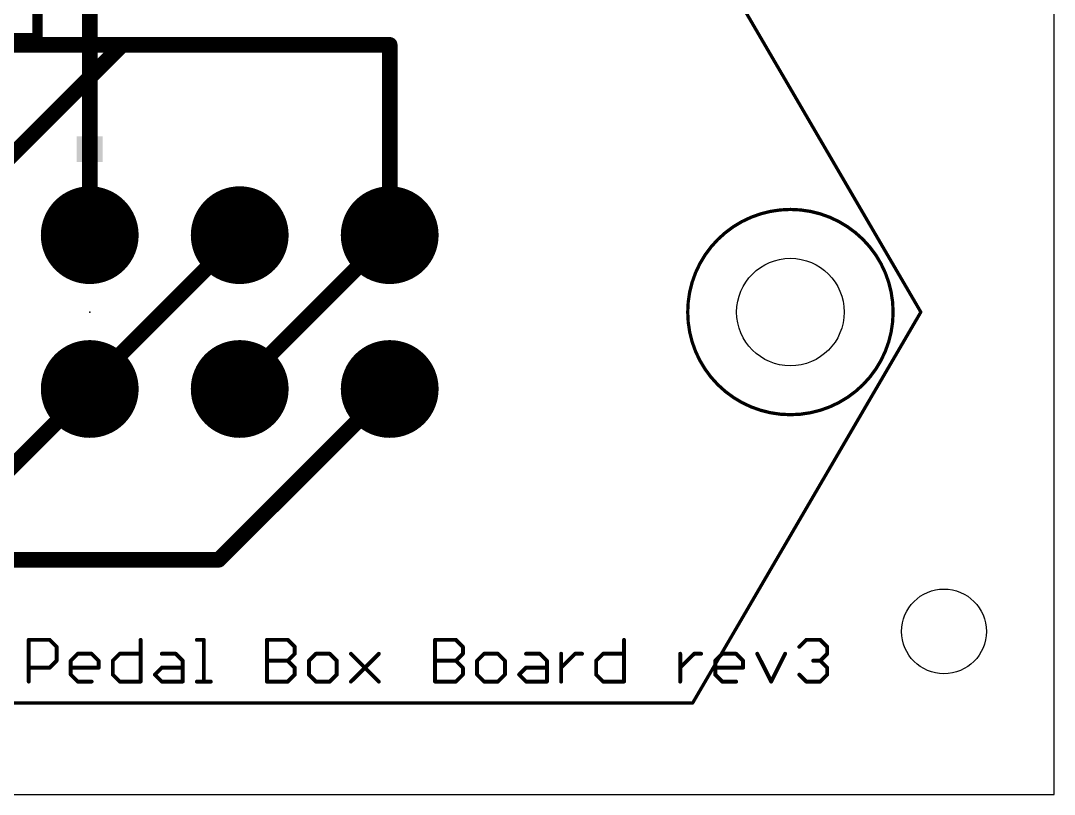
# Model space of a CAD drawing. Extents: x 0 to 107, y 0 to 139.
# Drawn here: x 66.91 to 107.17, y 0 to 30.15 of the extents above; entities that cross this region are included whole.
import ezdxf

# ---------------------------------------------------------------- set-up
doc = ezdxf.new("R2010")
doc.units = 0
for name, color, linetype in [('1', 14, 'CONTINUOUS'), ('16', 174, 'CONTINUOUS'), ('17', 94, 'CONTINUOUS'), ('18', 94, 'CONTINUOUS'), ('20', 178, 'CONTINUOUS'), ('21', 250, 'CONTINUOUS'), ('22', 250, 'CONTINUOUS'), ('24', 178, 'CONTINUOUS'), ('51', 250, 'CONTINUOUS')]:
    doc.layers.add(name, color=color, linetype=linetype)

# ---------------------------------------------------------------- blocks, each defined once
blk = doc.blocks.new('ROUNDP')
at = {"const_width": 0.5}
blk.add_lwpolyline([(0, -0.25, 1), (0, 0.25, 1), (0, -0.25)], format="xyb", dxfattribs=at)
blk = doc.blocks.new('SQUAREV')
blk.add_solid([(-0.5, -0.5), (0.5, -0.5), (-0.5, 0.5), (0.5, 0.5)])

msp = doc.modelspace()

# ---------------------------------------------------------------- linework, layer by layer
at = {"layer": '1', "const_width": 0.6096}
for points in [[(63.754, 22.098), (70.866, 29.21)], [(70.866, 29.21), (64.516, 29.21)], [(70.866, 29.21), (81.28, 29.21)], [(81.28, 29.21), (81.28, 21.7932)], [(69.596, 25.146), (69.596, 21.7932)], [(69.596, 15.9512), (75.438, 21.7932)], [(81.28, 21.7932), (75.438, 15.9512)], [(69.596, 15.9512), (69.596, 15.7988)], [(75.438, 15.7988), (75.438, 15.9512)], [(69.596, 15.7988), (65.2272, 11.43)], [(81.28, 15.7988), (74.6252, 9.144)], [(74.6252, 9.144), (55.626, 9.144)]]:
    msp.add_lwpolyline(points, dxfattribs=at)
at = {"layer": '1', "const_width": 0.3048}
for points in [[(70.866, 29.3624, 1), (70.866, 29.0576)], [(70.9738, 29.1022, 1), (70.7582, 29.3178)], [(70.866, 29.0576, 1), (70.866, 29.3624)], [(81.4324, 29.21, 1), (81.1276, 29.21)], [(81.28, 29.0576, 1), (81.28, 29.3624)], [(69.7484, 25.146, 1), (69.4436, 25.146)], [(69.4436, 21.7932, 1), (69.7484, 21.7932)], [(75.5458, 21.6854, 1), (75.3302, 21.901)], [(81.1276, 21.7932, 1), (81.4324, 21.7932)], [(81.3878, 21.6854, 1), (81.1722, 21.901)], [(69.4882, 16.059, 1), (69.7038, 15.8434)], [(69.7484, 15.9512, 1), (69.4436, 15.9512)], [(75.3302, 16.059, 1), (75.5458, 15.8434)], [(75.5904, 15.9512, 1), (75.2856, 15.9512)], [(69.4436, 15.7988, 1), (69.7484, 15.7988)], [(69.7038, 15.691, 1), (69.4882, 15.9066)], [(75.2856, 15.7988, 1), (75.5904, 15.7988)], [(81.3878, 15.691, 1), (81.1722, 15.9066)], [(74.5174, 9.2518, 1), (74.733, 9.0362)], [(74.6252, 8.9916, 1), (74.6252, 9.2964)]]:
    msp.add_lwpolyline(points, format="xyb", dxfattribs=at)
at = {"layer": '16'}
for points, const_width in [([(67.564, 29.464), (67.564, 40.64)], 0.4064), ([(69.596, 31.496), (69.596, 25.146)], 0.6096), ([(67.564, 29.464), (28.448, 29.464)], 0.4064)]:
    msp.add_lwpolyline(points, dxfattribs=dict(at, const_width=const_width))
for points, const_width in [([(67.4624, 29.464, 1), (67.6656, 29.464)], 0.2032), ([(67.564, 29.3624, 1), (67.564, 29.5656)], 0.2032), ([(69.4436, 25.146, 1), (69.7484, 25.146)], 0.3048)]:
    msp.add_lwpolyline(points, format="xyb", dxfattribs=dict(at, const_width=const_width))
at = {"layer": '20'}
for p, q in [((107.168, 0), (107.168, 139.37)), ((0, 0), (107.168, 0))]:
    msp.add_line(p, q, dxfattribs=at)
for centre, radius in [((96.8883, 18.796), 2.0955), ((102.87, 6.35), 1.65)]:
    msp.add_circle(centre, radius, dxfattribs=at)
at = {"layer": '21', "const_width": 0.127}
msp.add_lwpolyline([(96.8883, 14.796, 1), (96.8883, 22.796, 1), (96.8883, 14.796)], format="xyb", dxfattribs=at)
at = {"layer": '22', "const_width": 0.127}
for points in [[(93.0783, 34.036), (101.9683, 18.796)], [(93.0783, 3.556), (101.9683, 18.796)], [(93.0783, 3.556), (46.1137, 3.556)]]:
    msp.add_lwpolyline(points, dxfattribs=at)
at = {"layer": '22'}
for points, const_width in [([(96.8883, 14.796, 1), (96.8883, 22.796, 1), (96.8883, 14.796)], 0.127), ([(101.9957, 18.78, 1), (101.9409, 18.812)], 0.0635), ([(101.9409, 18.78, 1), (101.9957, 18.812)], 0.0635), ([(93.0509, 3.572, 1), (93.1057, 3.54)], 0.0635), ([(93.0783, 3.5242, 1), (93.0783, 3.5878)], 0.0635)]:
    msp.add_lwpolyline(points, format="xyb", dxfattribs=dict(at, const_width=const_width))
at = {"layer": '24'}
msp.add_point((69.596, 18.796), dxfattribs=at)
at = {"layer": '51', "const_width": 0.1524}
for points in [[(67.2201, 4.3942), (67.2201, 6.0212)], [(67.2201, 6.0212), (68.0336, 6.0212)], [(68.0336, 6.0212), (68.3047, 5.75)], [(71.579, 6.0212), (71.579, 4.3942)], [(73.7687, 6.0212), (74.0399, 6.0212)], [(74.0399, 6.0212), (74.0399, 4.3942)], [(76.4973, 4.3942), (76.4973, 6.0212)], [(76.4973, 6.0212), (77.3108, 6.0212)], [(77.3108, 6.0212), (77.582, 5.75)], [(83.0459, 4.3942), (83.0459, 6.0212)], [(83.0459, 6.0212), (83.8594, 6.0212)], [(83.8594, 6.0212), (84.1306, 5.75)], [(90.4063, 6.0212), (90.4063, 4.3942)], [(97.2346, 5.75), (97.5058, 6.0212)], [(97.5058, 6.0212), (98.0481, 6.0212)], [(98.0481, 6.0212), (98.3193, 5.75)], [(68.3047, 5.75), (68.3047, 5.2077)], [(77.582, 5.75), (77.582, 5.4789)], [(84.1306, 5.75), (84.1306, 5.4789)], [(98.3193, 5.75), (98.3193, 5.4789)], [(68.3047, 5.2077), (68.0336, 4.9365)], [(68.8572, 5.2077), (69.1284, 5.4789)], [(68.8572, 4.6654), (68.8572, 5.2077)], [(69.1284, 5.4789), (69.6707, 5.4789)], [(69.6707, 5.4789), (69.9419, 5.2077)], [(69.9419, 5.2077), (69.9419, 4.9365)], [(70.4944, 5.2077), (70.7656, 5.4789)], [(70.4944, 4.6654), (70.4944, 5.2077)], [(70.7656, 5.4789), (71.579, 5.4789)], [(72.4027, 5.4789), (72.945, 5.4789)], [(72.945, 5.4789), (73.2162, 5.2077)], [(73.2162, 5.2077), (73.2162, 4.3942)], [(76.4973, 5.2077), (77.3108, 5.2077)], [(77.582, 5.4789), (77.3108, 5.2077)], [(77.3108, 5.2077), (77.582, 4.9365)], [(78.4056, 5.4789), (78.1345, 5.2077)], [(78.1345, 5.2077), (78.1345, 4.6654)], [(78.9479, 5.4789), (78.4056, 5.4789)], [(79.2191, 5.2077), (78.9479, 5.4789)], [(79.2191, 4.6654), (79.2191, 5.2077)], [(79.7716, 5.4789), (80.8563, 4.3942)], [(79.7716, 4.3942), (80.8563, 5.4789)], [(83.0459, 5.2077), (83.8594, 5.2077)], [(84.1306, 5.4789), (83.8594, 5.2077)], [(83.8594, 5.2077), (84.1306, 4.9365)], [(84.9542, 5.4789), (84.6831, 5.2077)], [(84.6831, 5.2077), (84.6831, 4.6654)], [(85.4966, 5.4789), (84.9542, 5.4789)], [(85.7677, 5.2077), (85.4966, 5.4789)], [(85.7677, 4.6654), (85.7677, 5.2077)], [(86.5914, 5.4789), (87.1337, 5.4789)], [(87.1337, 5.4789), (87.4049, 5.2077)], [(87.4049, 5.2077), (87.4049, 4.3942)], [(87.9574, 4.3942), (87.9574, 5.4789)], [(87.9574, 4.9365), (88.4997, 5.4789)], [(88.4997, 5.4789), (88.7709, 5.4789)], [(89.3217, 5.2077), (89.5928, 5.4789)], [(89.3217, 4.6654), (89.3217, 5.2077)], [(89.5928, 5.4789), (90.4063, 5.4789)], [(92.596, 4.3942), (92.596, 5.4789)], [(92.596, 4.9365), (93.1383, 5.4789)], [(93.1383, 5.4789), (93.4095, 5.4789)], [(93.9603, 5.2077), (94.2315, 5.4789)], [(93.9603, 4.6654), (93.9603, 5.2077)], [(94.2315, 5.4789), (94.7738, 5.4789)], [(94.7738, 5.4789), (95.045, 5.2077)], [(95.045, 5.2077), (95.045, 4.9365)], [(95.5975, 5.4789), (96.1398, 4.3942)], [(96.1398, 4.3942), (96.6821, 5.4789)], [(98.0481, 5.2077), (97.7769, 5.2077)], [(98.3193, 5.4789), (98.0481, 5.2077)], [(98.0481, 5.2077), (98.3193, 4.9365)], [(68.0336, 4.9365), (67.2201, 4.9365)], [(69.9419, 4.9365), (68.8572, 4.9365)], [(72.1315, 4.6654), (72.4027, 4.9365)], [(72.4027, 4.9365), (73.2162, 4.9365)], [(77.582, 4.9365), (77.582, 4.6654)], [(84.1306, 4.9365), (84.1306, 4.6654)], [(86.3202, 4.6654), (86.5914, 4.9365)], [(86.5914, 4.9365), (87.4049, 4.9365)], [(95.045, 4.9365), (93.9603, 4.9365)], [(98.3193, 4.9365), (98.3193, 4.6654)], [(69.1284, 4.3942), (68.8572, 4.6654)], [(69.6707, 4.3942), (69.1284, 4.3942)], [(70.7656, 4.3942), (70.4944, 4.6654)], [(71.579, 4.3942), (70.7656, 4.3942)], [(72.4027, 4.3942), (72.1315, 4.6654)], [(73.2162, 4.3942), (72.4027, 4.3942)], [(73.7687, 4.3942), (74.311, 4.3942)], [(77.3108, 4.3942), (76.4973, 4.3942)], [(77.582, 4.6654), (77.3108, 4.3942)], [(78.1345, 4.6654), (78.4056, 4.3942)], [(78.4056, 4.3942), (78.9479, 4.3942)], [(78.9479, 4.3942), (79.2191, 4.6654)], [(83.8594, 4.3942), (83.0459, 4.3942)], [(84.1306, 4.6654), (83.8594, 4.3942)], [(84.6831, 4.6654), (84.9542, 4.3942)], [(84.9542, 4.3942), (85.4966, 4.3942)], [(85.4966, 4.3942), (85.7677, 4.6654)], [(86.5914, 4.3942), (86.3202, 4.6654)], [(87.4049, 4.3942), (86.5914, 4.3942)], [(89.5928, 4.3942), (89.3217, 4.6654)], [(90.4063, 4.3942), (89.5928, 4.3942)], [(94.2315, 4.3942), (93.9603, 4.6654)], [(94.7738, 4.3942), (94.2315, 4.3942)], [(97.5058, 4.3942), (97.2346, 4.6654)], [(98.0481, 4.3942), (97.5058, 4.3942)], [(98.3193, 4.6654), (98.0481, 4.3942)]]:
    msp.add_lwpolyline(points, dxfattribs=at)
at = {"layer": '51', "const_width": 0.0762}
for points in [[(67.2582, 6.0212, 1), (67.182, 6.0212)], [(67.2201, 6.0593, 1), (67.2201, 5.9831)], [(68.0605, 6.0481, 1), (68.0066, 5.9942)], [(68.0336, 5.9831, 1), (68.0336, 6.0593)], [(71.6171, 6.0212, 1), (71.5409, 6.0212)], [(73.7687, 6.0593, 1), (73.7687, 5.9831)], [(74.078, 6.0212, 1), (74.0018, 6.0212)], [(74.0399, 5.9831, 1), (74.0399, 6.0593)], [(76.5354, 6.0212, 1), (76.4592, 6.0212)], [(76.4973, 6.0593, 1), (76.4973, 5.9831)], [(77.3377, 6.0481, 1), (77.2838, 5.9942)], [(77.3108, 5.9831, 1), (77.3108, 6.0593)], [(83.084, 6.0212, 1), (83.0078, 6.0212)], [(83.0459, 6.0593, 1), (83.0459, 5.9831)], [(83.8864, 6.0481, 1), (83.8325, 5.9942)], [(83.8594, 5.9831, 1), (83.8594, 6.0593)], [(90.4444, 6.0212, 1), (90.3682, 6.0212)], [(97.5058, 6.0593, 1), (97.5058, 5.9831)], [(97.5327, 5.9942, 1), (97.4788, 6.0481)], [(98.075, 6.0481, 1), (98.0212, 5.9942)], [(98.0481, 5.9831, 1), (98.0481, 6.0593)], [(68.3428, 5.75, 1), (68.2666, 5.75)], [(68.2778, 5.7231, 1), (68.3317, 5.777)], [(77.6201, 5.75, 1), (77.5439, 5.75)], [(77.555, 5.7231, 1), (77.6089, 5.777)], [(84.1687, 5.75, 1), (84.0925, 5.75)], [(84.1036, 5.7231, 1), (84.1575, 5.777)], [(97.2077, 5.777, 1), (97.2615, 5.7231)], [(98.3574, 5.75, 1), (98.2812, 5.75)], [(98.2923, 5.7231, 1), (98.3462, 5.777)], [(68.2666, 5.2077, 1), (68.3428, 5.2077)], [(68.3317, 5.1808, 1), (68.2778, 5.2346)], [(68.8953, 5.2077, 1), (68.8191, 5.2077)], [(68.8303, 5.2346, 1), (68.8842, 5.1808)], [(69.1284, 5.517, 1), (69.1284, 5.4408)], [(69.1553, 5.4519, 1), (69.1015, 5.5058)], [(69.6977, 5.5058, 1), (69.6438, 5.4519)], [(69.6707, 5.4408, 1), (69.6707, 5.517)], [(69.98, 5.2077, 1), (69.9038, 5.2077)], [(69.9149, 5.1808, 1), (69.9688, 5.2346)], [(70.5325, 5.2077, 1), (70.4563, 5.2077)], [(70.4674, 5.2346, 1), (70.5213, 5.1808)], [(70.7656, 5.517, 1), (70.7656, 5.4408)], [(70.7925, 5.4519, 1), (70.7386, 5.5058)], [(71.579, 5.4408, 1), (71.579, 5.517)], [(72.4027, 5.517, 1), (72.4027, 5.4408)], [(72.972, 5.5058, 1), (72.9181, 5.4519)], [(72.945, 5.4408, 1), (72.945, 5.517)], [(73.2543, 5.2077, 1), (73.1781, 5.2077)], [(73.1893, 5.1808, 1), (73.2431, 5.2346)], [(76.4973, 5.2458, 1), (76.4973, 5.1696)], [(77.3377, 5.2346, 1), (77.2838, 5.1808)], [(77.2838, 5.2346, 1), (77.3377, 5.1808)], [(77.3108, 5.1696, 1), (77.3108, 5.2458)], [(77.5439, 5.4789, 1), (77.6201, 5.4789)], [(77.6089, 5.4519, 1), (77.555, 5.5058)], [(78.1726, 5.2077, 1), (78.0964, 5.2077)], [(78.1075, 5.2346, 1), (78.1614, 5.1808)], [(78.4056, 5.517, 1), (78.4056, 5.4408)], [(78.4326, 5.4519, 1), (78.3787, 5.5058)], [(78.9749, 5.5058, 1), (78.921, 5.4519)], [(78.9479, 5.4408, 1), (78.9479, 5.517)], [(79.2572, 5.2077, 1), (79.181, 5.2077)], [(79.1922, 5.1808, 1), (79.2461, 5.2346)], [(79.7985, 5.5058, 1), (79.7447, 5.4519)], [(80.8832, 5.4519, 1), (80.8293, 5.5058)], [(83.0459, 5.2458, 1), (83.0459, 5.1696)], [(83.8864, 5.2346, 1), (83.8325, 5.1808)], [(83.8325, 5.2346, 1), (83.8864, 5.1808)], [(83.8594, 5.1696, 1), (83.8594, 5.2458)], [(84.0925, 5.4789, 1), (84.1687, 5.4789)], [(84.1575, 5.4519, 1), (84.1036, 5.5058)], [(84.7212, 5.2077, 1), (84.645, 5.2077)], [(84.6561, 5.2346, 1), (84.71, 5.1808)], [(84.9542, 5.517, 1), (84.9542, 5.4408)], [(84.9812, 5.4519, 1), (84.9273, 5.5058)], [(85.5235, 5.5058, 1), (85.4696, 5.4519)], [(85.4966, 5.4408, 1), (85.4966, 5.517)], [(85.8058, 5.2077, 1), (85.7296, 5.2077)], [(85.7408, 5.1808, 1), (85.7947, 5.2346)], [(86.5914, 5.517, 1), (86.5914, 5.4408)], [(87.1607, 5.5058, 1), (87.1068, 5.4519)], [(87.1337, 5.4408, 1), (87.1337, 5.517)], [(87.443, 5.2077, 1), (87.3668, 5.2077)], [(87.3779, 5.1808, 1), (87.4318, 5.2346)], [(87.9955, 5.4789, 1), (87.9193, 5.4789)], [(88.4997, 5.517, 1), (88.4997, 5.4408)], [(88.5267, 5.4519, 1), (88.4728, 5.5058)], [(88.7709, 5.4408, 1), (88.7709, 5.517)], [(89.3598, 5.2077, 1), (89.2836, 5.2077)], [(89.2947, 5.2346, 1), (89.3486, 5.1808)], [(89.5928, 5.517, 1), (89.5928, 5.4408)], [(89.6198, 5.4519, 1), (89.5659, 5.5058)], [(90.4063, 5.4408, 1), (90.4063, 5.517)], [(92.6341, 5.4789, 1), (92.5579, 5.4789)], [(93.1383, 5.517, 1), (93.1383, 5.4408)], [(93.1653, 5.4519, 1), (93.1114, 5.5058)], [(93.4095, 5.4408, 1), (93.4095, 5.517)], [(93.9984, 5.2077, 1), (93.9222, 5.2077)], [(93.9334, 5.2346, 1), (93.9872, 5.1808)], [(94.2315, 5.517, 1), (94.2315, 5.4408)], [(94.2584, 5.4519, 1), (94.2045, 5.5058)], [(94.8007, 5.5058, 1), (94.7468, 5.4519)], [(94.7738, 5.4408, 1), (94.7738, 5.517)], [(95.0831, 5.2077, 1), (95.0069, 5.2077)], [(95.018, 5.1808, 1), (95.0719, 5.2346)], [(95.6315, 5.4959, 1), (95.5634, 5.4618)], [(96.7162, 5.4618, 1), (96.648, 5.4959)], [(97.7769, 5.2458, 1), (97.7769, 5.1696)], [(98.075, 5.2346, 1), (98.0212, 5.1808)], [(98.0212, 5.2346, 1), (98.075, 5.1808)], [(98.0481, 5.1696, 1), (98.0481, 5.2458)], [(98.2812, 5.4789, 1), (98.3574, 5.4789)], [(98.3462, 5.4519, 1), (98.2923, 5.5058)], [(67.2201, 4.9746, 1), (67.2201, 4.8984)], [(68.0066, 4.9635, 1), (68.0605, 4.9096)], [(68.0336, 4.8984, 1), (68.0336, 4.9746)], [(68.8572, 4.9746, 1), (68.8572, 4.8984)], [(69.9038, 4.9365, 1), (69.98, 4.9365)], [(69.9419, 4.8984, 1), (69.9419, 4.9746)], [(72.4027, 4.9746, 1), (72.4027, 4.8984)], [(72.4296, 4.9096, 1), (72.3758, 4.9635)], [(73.2162, 4.8984, 1), (73.2162, 4.9746)], [(77.6201, 4.9365, 1), (77.5439, 4.9365)], [(77.555, 4.9096, 1), (77.6089, 4.9635)], [(84.1687, 4.9365, 1), (84.0925, 4.9365)], [(84.1036, 4.9096, 1), (84.1575, 4.9635)], [(86.5914, 4.9746, 1), (86.5914, 4.8984)], [(86.6183, 4.9096, 1), (86.5645, 4.9635)], [(87.4049, 4.8984, 1), (87.4049, 4.9746)], [(87.9304, 4.9635, 1), (87.9843, 4.9096)], [(92.5691, 4.9635, 1), (92.6229, 4.9096)], [(93.9603, 4.9746, 1), (93.9603, 4.8984)], [(95.0069, 4.9365, 1), (95.0831, 4.9365)], [(95.045, 4.8984, 1), (95.045, 4.9746)], [(98.3574, 4.9365, 1), (98.2812, 4.9365)], [(98.2923, 4.9096, 1), (98.3462, 4.9635)], [(67.182, 4.3942, 1), (67.2582, 4.3942)], [(68.8842, 4.6923, 1), (68.8303, 4.6384)], [(68.8191, 4.6654, 1), (68.8953, 4.6654)], [(69.1284, 4.4323, 1), (69.1284, 4.3561)], [(69.1015, 4.3673, 1), (69.1553, 4.4211)], [(69.6707, 4.3561, 1), (69.6707, 4.4323)], [(70.5213, 4.6923, 1), (70.4674, 4.6384)], [(70.4563, 4.6654, 1), (70.5325, 4.6654)], [(70.7656, 4.4323, 1), (70.7656, 4.3561)], [(70.7386, 4.3673, 1), (70.7925, 4.4211)], [(71.5409, 4.3942, 1), (71.6171, 4.3942)], [(71.579, 4.3561, 1), (71.579, 4.4323)], [(72.1585, 4.6923, 1), (72.1046, 4.6384)], [(72.1046, 4.6923, 1), (72.1585, 4.6384)], [(72.4027, 4.4323, 1), (72.4027, 4.3561)], [(72.3758, 4.3673, 1), (72.4296, 4.4211)], [(73.1781, 4.3942, 1), (73.2543, 4.3942)], [(73.2162, 4.3561, 1), (73.2162, 4.4323)], [(73.7687, 4.4323, 1), (73.7687, 4.3561)], [(74.0018, 4.3942, 1), (74.078, 4.3942)], [(74.311, 4.3561, 1), (74.311, 4.4323)], [(76.4973, 4.4323, 1), (76.4973, 4.3561)], [(76.4592, 4.3942, 1), (76.5354, 4.3942)], [(77.2838, 4.4211, 1), (77.3377, 4.3673)], [(77.3108, 4.3561, 1), (77.3108, 4.4323)], [(77.5439, 4.6654, 1), (77.6201, 4.6654)], [(77.6089, 4.6384, 1), (77.555, 4.6923)], [(78.1614, 4.6923, 1), (78.1075, 4.6384)], [(78.0964, 4.6654, 1), (78.1726, 4.6654)], [(78.4056, 4.4323, 1), (78.4056, 4.3561)], [(78.3787, 4.3673, 1), (78.4326, 4.4211)], [(78.921, 4.4211, 1), (78.9749, 4.3673)], [(78.9479, 4.3561, 1), (78.9479, 4.4323)], [(79.181, 4.6654, 1), (79.2572, 4.6654)], [(79.246, 4.6384, 1), (79.1922, 4.6923)], [(79.7447, 4.4211, 1), (79.7985, 4.3673)], [(80.8293, 4.3673, 1), (80.8832, 4.4211)], [(83.0459, 4.4323, 1), (83.0459, 4.3561)], [(83.0078, 4.3942, 1), (83.084, 4.3942)], [(83.8325, 4.4211, 1), (83.8864, 4.3673)], [(83.8594, 4.3561, 1), (83.8594, 4.4323)], [(84.0925, 4.6654, 1), (84.1687, 4.6654)], [(84.1575, 4.6384, 1), (84.1036, 4.6923)], [(84.71, 4.6923, 1), (84.6561, 4.6384)], [(84.645, 4.6654, 1), (84.7212, 4.6654)], [(84.9542, 4.4323, 1), (84.9542, 4.3561)], [(84.9273, 4.3673, 1), (84.9812, 4.4211)], [(85.4696, 4.4211, 1), (85.5235, 4.3673)], [(85.4966, 4.3561, 1), (85.4966, 4.4323)], [(85.7296, 4.6654, 1), (85.8058, 4.6654)], [(85.7947, 4.6384, 1), (85.7408, 4.6923)], [(86.3472, 4.6923, 1), (86.2933, 4.6384)], [(86.2933, 4.6923, 1), (86.3472, 4.6384)], [(86.5914, 4.4323, 1), (86.5914, 4.3561)], [(86.5645, 4.3673, 1), (86.6183, 4.4211)], [(87.3668, 4.3942, 1), (87.443, 4.3942)], [(87.4049, 4.3561, 1), (87.4049, 4.4323)], [(87.9193, 4.3942, 1), (87.9955, 4.3942)], [(89.3486, 4.6923, 1), (89.2947, 4.6384)], [(89.2836, 4.6654, 1), (89.3598, 4.6654)], [(89.5928, 4.4323, 1), (89.5928, 4.3561)], [(89.5659, 4.3673, 1), (89.6198, 4.4211)], [(90.3682, 4.3942, 1), (90.4444, 4.3942)], [(90.4063, 4.3561, 1), (90.4063, 4.4323)], [(92.5579, 4.3942, 1), (92.6341, 4.3942)], [(93.9872, 4.6923, 1), (93.9334, 4.6384)], [(93.9222, 4.6654, 1), (93.9984, 4.6654)], [(94.2315, 4.4323, 1), (94.2315, 4.3561)], [(94.2045, 4.3673, 1), (94.2584, 4.4211)], [(94.7738, 4.3561, 1), (94.7738, 4.4323)], [(96.1057, 4.4112, 1), (96.1739, 4.3772)], [(96.1057, 4.3772, 1), (96.1739, 4.4112)], [(97.2615, 4.6923, 1), (97.2077, 4.6384)], [(97.5058, 4.4323, 1), (97.5058, 4.3561)], [(97.4788, 4.3673, 1), (97.5327, 4.4211)], [(98.0212, 4.4211, 1), (98.075, 4.3673)], [(98.0481, 4.3561, 1), (98.0481, 4.4323)], [(98.2812, 4.6654, 1), (98.3574, 4.6654)], [(98.3462, 4.6384, 1), (98.2923, 4.6923)]]:
    msp.add_lwpolyline(points, format="xyb", dxfattribs=at)

# ---------------------------------------------------------------- block references
at = {"layer": '17', "xscale": 3.81, "yscale": 3.81, "rotation": 180}
for p in [(69.596, 21.7932), (69.596, 21.7932), (75.438, 21.7932), (75.438, 21.7932), (81.28, 21.7932), (81.28, 21.7932), (69.596, 15.7988), (69.596, 15.7988), (75.438, 15.7988), (75.438, 15.7988), (81.28, 15.7988), (81.28, 15.7988)]:
    msp.add_blockref('ROUNDP', p, dxfattribs=at)
at = {"layer": '18', "xscale": 1.0064, "yscale": 1.0064}
msp.add_blockref('SQUAREV', (69.596, 25.146), dxfattribs=at)
msp.add_blockref('SQUAREV', (69.596, 25.146), dxfattribs=at)

doc.saveas('drawing.dxf')
